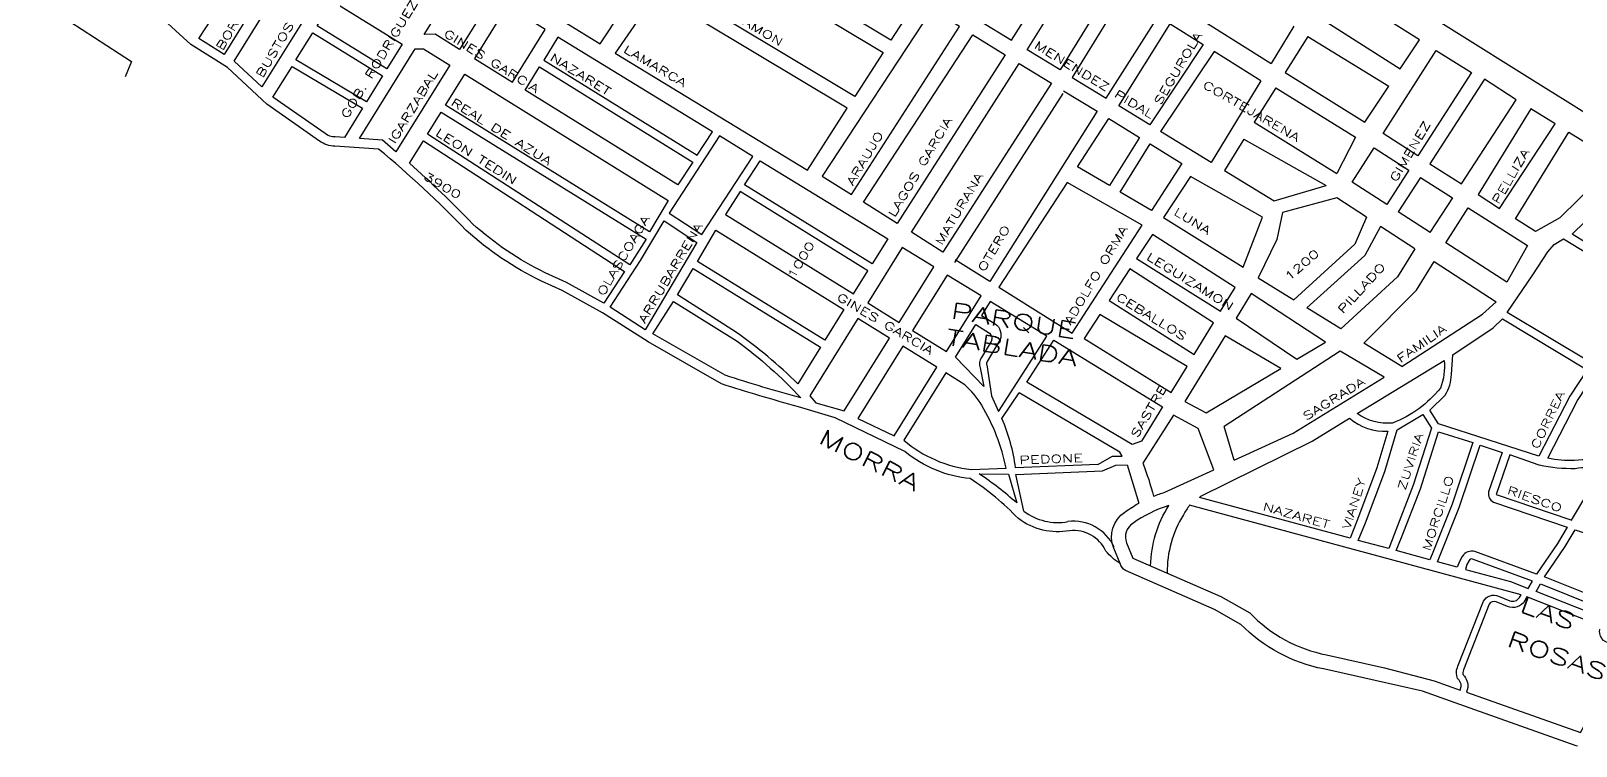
# Model space of a CAD drawing. Header units: millimetres. Extents: x 4375152 to 4409667, y 6523746 to 6549185.
# Drawn here: x 4381353 to 4383284, y 6526952 to 6527846 of the extents above; entities that cross this region are included whole.
import ezdxf

# ---------------------------------------------------------------- set-up
doc = ezdxf.new("R2010")
doc.units = ezdxf.units.MM
for name, color, linetype in [('LINEA CALLE', 252, 'Continuous'), ('NOMBRE BARRIO', 8, 'Continuous'), ('NOMBRE CALLE', 252, 'Continuous')]:
    doc.layers.add(name, color=color, linetype=linetype)
doc.styles.add('ROMANS', font='romans')
doc.styles.add('S1', font='ROMANS')

msp = doc.modelspace()

# ---------------------------------------------------------------- linework, layer by layer
at = {"layer": 'LINEA CALLE', "transparency": 33554687}
for p, q in [((4381353.3, 6527889.5), (4381478.8, 6527807.8)), ((4382718, 6527891.5), (4382654.2, 6527787.9)), ((4383088, 6527834.8), (4382985.8, 6527899.3)), ((4382794, 6527873.4), (4382902.8, 6527805.2)), ((4382963.1, 6527862.7), (4383063.9, 6527798.6)), ((4382931, 6527851.7), (4382902.8, 6527805.2)), ((4383111.2, 6527858.6), (4383245.7, 6527774.5)), ((4382948.3, 6527839), (4382920.3, 6527793.9)), ((4382948.3, 6527839), (4383049.5, 6527776.9)), ((4383063.9, 6527798.6), (4383088, 6527834.8)), ((4381478.8, 6527807.8), (4381470.9, 6527788.7)), ((4382831.4, 6527820.2), (4382764.6, 6527720.3)), ((4382889.7, 6527783.6), (4382831.4, 6527820.2)), ((4383042.6, 6527717.7), (4383108.8, 6527821.5)), ((4383108.8, 6527821.5), (4383153.1, 6527794.2)), ((4382920.3, 6527793.9), (4383019.6, 6527732.1)), ((4383153.1, 6527794.2), (4383086, 6527689.8)), ((4382889.7, 6527783.6), (4382827.8, 6527681.6)), ((4382908.3, 6527774.7), (4382881.6, 6527731.8)), ((4382908.3, 6527774.7), (4383008.2, 6527713.1)), ((4383019.6, 6527732.1), (4383049.5, 6527776.9)), ((4383245.7, 6527774.5), (4383269.8, 6527759.4)), ((4383269.8, 6527759.4), (4383358.9, 6527703.6)), ((4382881.6, 6527731.8), (4382984.8, 6527667.9)), ((4382827.8, 6527681.6), (4382764.6, 6527720.3)), ((4382868.5, 6527710.7), (4382844.2, 6527671.6)), ((4382868.5, 6527710.7), (4382971.2, 6527652.8)), ((4383008.2, 6527713.1), (4382984.8, 6527667.9)), ((4383086, 6527689.8), (4383042.6, 6527717.7)), ((4383003.8, 6527657), (4383031.2, 6527699.8)), ((4383031.2, 6527699.8), (4383074.7, 6527672.1)), ((4382844.2, 6527671.6), (4382906.4, 6527633.7)), ((4383074.7, 6527672.1), (4383047, 6527629.1)), ((4382801.7, 6527663.9), (4382768.1, 6527612.8)), ((4382891.8, 6527613.3), (4382801.7, 6527663.9)), ((4382906.4, 6527633.7), (4382971.2, 6527652.8)), ((4383047, 6527629.1), (4383003.8, 6527657)), ((4383089.2, 6527662.9), (4383061.2, 6527619.9)), ((4383089.2, 6527662.9), (4383129.2, 6527637.4)), ((4382984.6, 6527637.3), (4382916.9, 6527618.9)), ((4383021.7, 6527613.1), (4382984.6, 6527637.3)), ((4383129.2, 6527637.4), (4383101, 6527594)), ((4382916.9, 6527618.9), (4382909.9, 6527585.2)), ((4383021.7, 6527613.1), (4383007, 6527579.6)), ((4383101.1, 6527594.1), (4383061.2, 6527619.9)), ((4382754.2, 6527591.6), (4382734.5, 6527561.5)), ((4383039.1, 6527601.7), (4383019.7, 6527565.5)), ((4383082.3, 6527573.7), (4383039.1, 6527601.7)), ((4382566.3, 6527361.7), (4382588, 6527393.9)), ((4382686, 6527304.1), (4382583.2, 6527300.2)), ((4382692.1, 6527296.2), (4382708.5, 6527303.4)), ((4382708.5, 6527303.4), (4382722.6, 6527303.7)), ((4382722.6, 6527303.7), (4382737.2, 6527255.8)), ((4382527.9, 6527298), (4382571.5, 6527299.7)), ((4382583.5, 6527291.9), (4382692.1, 6527296.2)), ((4382593.8, 6527245.9), (4382583.5, 6527291.9))]:
    msp.add_line(p, q, dxfattribs=at)
for points in [[(4382205.4, 6528043.1), (4382150.6, 6528047.5), (4382022.5, 6527855.7), (4382064.4, 6527829.7)], [(4382427.6, 6527834.4), (4382191.6, 6527976.3), (4382225.5, 6528025.8), (4382460, 6527884.9)], [(4382382.5, 6527764.1), (4382144.4, 6527907.2), (4382181.3, 6527961.2), (4382417.8, 6527819.1)], [(4382538.8, 6527858.5), (4382578.2, 6527834.4), (4382643.8, 6527937.8), (4382603.7, 6527963)], [(4381562.9, 6527836.4), (4381633.2, 6527943.4), (4381662.1, 6527925.4), (4381594.5, 6527816.4)], [(4382662.4, 6527926.1), (4382702.7, 6527900.9), (4382638.9, 6527797.3), (4382597.8, 6527822.4)], [(4381641.9, 6527775.9), (4381607.1, 6527808), (4381675.1, 6527917.6), (4381714.6, 6527893)], [(4381817.2, 6527829.2), (4381798, 6527798.4), (4381710.9, 6527852.4), (4381730.1, 6527883.3)], [(4382373.1, 6527749.4), (4382134.5, 6527892.8), (4382083.3, 6527818), (4382323.3, 6527671.8)], [(4381995.8, 6527847.9), (4381948.2, 6527877.2), (4381907.3, 6527811.3), (4381954.8, 6527781.8)], [(4382478.7, 6527872.6), (4382341.8, 6527664.5), (4382378.4, 6527641.5), (4382513.3, 6527851.3)], [(4381792.7, 6527789.7), (4381772.6, 6527757.3), (4381684.4, 6527809.7), (4381705.5, 6527843.7)], [(4382817.5, 6527828.9), (4382751.1, 6527728.6), (4382712.4, 6527752.2), (4382776.6, 6527854.6)], [(4381843.8, 6527823.6), (4381876.5, 6527803.3), (4381809.3, 6527695), (4381792.3, 6527709.5), (4381763.7, 6527711.4), (4381833.2, 6527823.4)], [(4382185.5, 6527690.6), (4382204.8, 6527720), (4382011.6, 6527838.2), (4381993.9, 6527809.6)], [(4382570.3, 6527816.2), (4382435.6, 6527605.5), (4382393.5, 6527632), (4382529.8, 6527841.2)], [(4382628.2, 6527780.6), (4382492.6, 6527569.7), (4382453.3, 6527594.4), (4382587.9, 6527805.4)], [(4381895.2, 6527791.8), (4382149.2, 6527634.1), (4382126.1, 6527595.1), (4381871.2, 6527753.2)], [(4381970.6, 6527772), (4381988.5, 6527801), (4382180, 6527682.1), (4382161.4, 6527653.5)], [(4381865.9, 6527744.6), (4382121.7, 6527585.9), (4382101.3, 6527553.7), (4381848.7, 6527716.9)], [(4382700.5, 6527652.7), (4382660.6, 6527676.3), (4382699.9, 6527736.5), (4382738.1, 6527713)], [(4382213.4, 6527714.8), (4382150.5, 6527618.4), (4382191.5, 6527591.5), (4382255.3, 6527689.2)], [(4382751.3, 6527704.9), (4382791.2, 6527680.3), (4382753.2, 6527621.5), (4382714.1, 6527644.6)], [(4382264.4, 6527683.6), (4382423.7, 6527586.2), (4382404.2, 6527554.9), (4382244.9, 6527653.8)], [(4382398.8, 6527546.3), (4382239.3, 6527645.3), (4382220.8, 6527616.7), (4382380.9, 6527517.3)], [(4383222.7, 6527578), (4383197.2, 6527532), (4383120.7, 6527581.3), (4383148.6, 6527625.1)], [(4382185.2, 6527581.5), (4382120.6, 6527472.6), (4382077, 6527500.7), (4382114.9, 6527559.3), (4382144.4, 6527608.8)], [(4382345, 6527459.5), (4382186, 6527557.9), (4382208.9, 6527597), (4382368.8, 6527497.8)], [(4382438, 6527481.8), (4382481.1, 6527551.1), (4382441.5, 6527575.4), (4382398.6, 6527506.3)], [(4382496.9, 6527445.3), (4382540.2, 6527515), (4382497.7, 6527540.9), (4382454.6, 6527471.5)], [(4382830.6, 6527481.3), (4382726.1, 6527548.8), (4382700.1, 6527509.1), (4382806.4, 6527441.5)], [(4382877.6, 6527517.8), (4382858.8, 6527487.2), (4382934.7, 6527436), (4382970.4, 6527457.3)], [(4382369.4, 6527371.2), (4382425.9, 6527462.2), (4382386.5, 6527486.8), (4382326.3, 6527389.9), (4382333.9, 6527381.3)], [(4382797.6, 6527426.9), (4382688.8, 6527491.8), (4382668.9, 6527461.5), (4382777.6, 6527394.1)], [(4382766.9, 6527376.4), (4382740.6, 6527333.3), (4382729, 6527329.4), (4382597.6, 6527407), (4382631.1, 6527459.4)], [(4382821.4, 6527368.7), (4382914.9, 6527424.2), (4382845.3, 6527465.2), (4382794.6, 6527382.8)], [(4382431.6, 6527340.1), (4382484.8, 6527425.7), (4382442.5, 6527452), (4382386.4, 6527361.7)], [(4383058.6, 6527196.8), (4383065.3, 6527212.9), (4383089, 6527274), (4383111.7, 6527345.1), (4383154.6, 6527331.6), (4383128.8, 6527254.8), (4383105.4, 6527196.5), (4383100.9, 6527185.3)], [(4383147, 6527179.4), (4383147, 6527179.4)]]:
    msp.add_lwpolyline(points, close=True, dxfattribs=at)
for points in [[(4381888.7, 6527822.9), (4381858.1, 6527841.8), (4381844.5, 6527841.5), (4381889.3, 6527913.2), (4381929.5, 6527888.7), (4381888.7, 6527822.9)], [(4382654.2, 6527787.9), (4382696.4, 6527762.1), (4382761.4, 6527864.1), (4382717.9, 6527891.4)], [(4383140.6, 6527654.9), (4383208.8, 6527759.9), (4383169, 6527785.8), (4383101, 6527680.1), (4383140.6, 6527654.9)], [(4382507.4, 6527556.7), (4382642.9, 6527767.9)], [(4382643.4, 6527771.3), (4382685.2, 6527745.6), (4382551.3, 6527532.8), (4382507.9, 6527560.1)], [(4383188, 6527624.1), (4383257.6, 6527729.9), (4383227.2, 6527748.7), (4383161.2, 6527641.4), (4383188, 6527624.1)], [(4383207.9, 6527611), (4383274.6, 6527719.5), (4383334.5, 6527682.6), (4383263.1, 6527612.6), (4383232.7, 6527595.3), (4383207.9, 6527611)], [(4382562.6, 6527525.7), (4382654, 6527468.2), (4382741.3, 6527603.2), (4382647.8, 6527656.6), (4382562.6, 6527525.7)], [(4382768.1, 6527612.8), (4382867.5, 6527551), (4382891.8, 6527613.3)], [(4383436.3, 6527494.3), (4383278.7, 6527591.9), (4383310.2, 6527622.9), (4383465, 6527540), (4383436.3, 6527494.3), (4383436.3, 6527494.3)], [(4382734.5, 6527561.5), (4382839.5, 6527495.9), (4382857.5, 6527525.6), (4382754.2, 6527591.6)], [(4382909.9, 6527585.2), (4382886.2, 6527537.5), (4382930.9, 6527510), (4383007, 6527579.6)], [(4383082.3, 6527573.7), (4383060.5, 6527538.8), (4382989.5, 6527473.9), (4382947.3, 6527499.9), (4383019.7, 6527565.5)], [(4383267.8, 6527586.2), (4383362.3, 6527528.8), (4383303.4, 6527430.8), (4383197.6, 6527494.3), (4383229.6, 6527541.2), (4383248.4, 6527569.8), (4383256.3, 6527579.2), (4383267.8, 6527586.2)], [(4383065.9, 6527426.9), (4383018.6, 6527456), (4383084.2, 6527522), (4383106.4, 6527558), (4383183.7, 6527507.7)], [(4383065.9, 6527426.9), (4383166.7, 6527491.9), (4383183.7, 6527507.7)], [(4383043.6, 6527413.2), (4382988.7, 6527446), (4382843.9, 6527351.9)], [(4382930, 6527343.4), (4383043.6, 6527413.2)], [(4382686, 6527304.1), (4382704.4, 6527314.5), (4382716.4, 6527314.5), (4382713.4, 6527319.6), (4382588, 6527393.9)], [(4383049.5, 6527199.2), (4383011.4, 6527209.5), (4383020.3, 6527231.4), (4383044.6, 6527295.6), (4383060.2, 6527347.7), (4383092.2, 6527366.6), (4383102.9, 6527349.7), (4383080.2, 6527278.3), (4383056.2, 6527216.7), (4383049.5, 6527199.2)], [(4382831, 6527297.8), (4382811.5, 6527349.1)], [(4382856.3, 6527309.5), (4382843.9, 6527351.9)], [(4382856.3, 6527309.5), (4382930, 6527343.4)], [(4383272.3, 6527225.8), (4383272.3, 6527225.8)], [(4383138.2, 6527004.6), (4383091.5, 6527021.2), (4383032.7, 6527034.4)], [(4383285.3, 6526952.5), (4383283.6, 6526952.7), (4383138.2, 6527004.6)]]:
    msp.add_lwpolyline(points, dxfattribs=at)
for points in [[(4382713.9, 6527180.7, -0.086659), (4382696.2, 6527196, 0.321089), (4382650.9, 6527221.6, -0.209779), (4382586.8, 6527236.7, 0.056299), (4382526.8, 6527286.6, -0.146848), (4382445, 6527320.4), (4382357.8, 6527362.5), (4382312.1, 6527376.3, -0.010709), (4382215.8, 6527405.1), (4382124.4, 6527457.5), (4382067.2, 6527493.6), (4382017.1, 6527521.5), (4381991, 6527533.4, -0.073033), (4381897, 6527596.8, 0.026647), (4381787.7, 6527698.4), (4381733, 6527702, -0.152968), (4381713.9, 6527708.3), (4381648.1, 6527754.4), (4381598.7, 6527800.1), (4381553.2, 6527828.9), (4381500.2, 6527877.3)], [(4382541.2, 6527378.2, 0.068271), (4382520, 6527403.9), (4382496.2, 6527418.7), (4382443.9, 6527334.5)], [(4383054.4, 6527356.1, -0.186193), (4383010.2, 6527368), (4383118.9, 6527434.2, -0.114963), (4383114.1, 6527399.8, -0.132139), (4383054.4, 6527356.1)], [(4383320.2, 6527306, 0.11948), (4383281.6, 6527309.2, -0.053257), (4383248.2, 6527312), (4383285.2, 6527384.2), (4383306.9, 6527417), (4383365.4, 6527381.8), (4383365.4, 6527381.8), (4383320.2, 6527306)], [(4382811.5, 6527349.1), (4382780.7, 6527366), (4382742.4, 6527305.8, -0.027445), (4382755.7, 6527264.6)], [(4382813.9, 6527264.1), (4382953.8, 6527333.4), (4383000.7, 6527362.2, 0.199265), (4383048.3, 6527345.8), (4383034.8, 6527300.3), (4383010.3, 6527235.5), (4383001.5, 6527212.2), (4382813.1, 6527263.1)], [(4383137.8, 6527183), (4383135.1, 6527176.1), (4383110.3, 6527182.8), (4383114.4, 6527192.9), (4383137.5, 6527250.5), (4383163.9, 6527328.6), (4383191.2, 6527319.4), (4383174.3, 6527270.1, 0.341004), (4383180.3, 6527257.4), (4383272.3, 6527225.8), (4383260.3, 6527205.7), (4383234.3, 6527167.4), (4383234.3, 6527167.4), (4383157.1, 6527195.4, 0.347716), (4383141.4, 6527189.5), (4383137.9, 6527183.1)], [(4383275.8, 6527235.4), (4383275.8, 6527235.4), (4383277.7, 6527234.8), (4383314.7, 6527296.8, 0.123024), (4383282.5, 6527299, -0.060233), (4383237.6, 6527303.5), (4383200.6, 6527316.2), (4383183.7, 6527266.9), (4383275.8, 6527235.4)], [(4382755.7, 6527264.6, -0.021637), (4382769.6, 6527269.6), (4382831, 6527297.8)], [(4383032.7, 6527034.4), (4382968.1, 6527048.8, -0.149961), (4382864.7, 6527104.5), (4382832, 6527123.3), (4382720.6, 6527172, -0.20395), (4382713.9, 6527180.7), (4382705.9, 6527199.9, -0.359029), (4382720, 6527244.9, -0.029729), (4382737.2, 6527255.8, -0.029729)], [(4382752, 6527177.7, -0.134808), (4382774.8, 6527253, 0.082314), (4382729.8, 6527230.5, 0.363646), (4382722.1, 6527206.5), (4382730, 6527187.3), (4382839.9, 6527139.5), (4382875.9, 6527118.8, 0.153597), (4382971.8, 6527066.4), (4383044.1, 6527050.3)], [(4382800.6, 6527253.4, 0.020747), (4382793, 6527241.5, 0.141412), (4382772.7, 6527168.7)], [(4383044.1, 6527050.3), (4383106.2, 6527034.1), (4383138.7, 6527022.5), (4383140.2, 6527026.9, 0.204088), (4383135.6, 6527036.8, -0.211422), (4383135.3, 6527050.8), (4383135.7, 6527052.3), (4383167.8, 6527133.5, -0.377585), (4383186.8, 6527139.8), (4383200.8, 6527134.1, 0.383627), (4383212.8, 6527138.2), (4383214.8, 6527141.6), (4382800.6, 6527253.4)], [(4383434.9, 6527204.2), (4383500.4, 6527180), (4383534.6, 6527165.1), (4383489.9, 6527047.9), (4383480.6, 6527051.8), (4383379.9, 6527087.7, 0.364491), (4383372.1, 6527112.6), (4383244.8, 6527163.6), (4383244.8, 6527163.6), (4383244.2, 6527163.8), (4383269.9, 6527201.8), (4383282.4, 6527222.6), (4383310.5, 6527213.7), (4383342.5, 6527200.1), (4383412, 6527175.3, 0.36676), (4383426.4, 6527180.9), (4383435, 6527204.2)], [(4383147, 6527179.4), (4383145.4, 6527173.3), (4383201.6, 6527158.1), (4383223.8, 6527149.5), (4383229.2, 6527158.7), (4383154, 6527186.1), (4383154, 6527186.1, 0.328963), (4383149.9, 6527184.5), (4383147, 6527179.4)], [(4383233.5, 6527145.7), (4383239, 6527155.1), (4383241.2, 6527154.3), (4383241.2, 6527154.3), (4383367.4, 6527103.7, -0.349418), (4383370.6, 6527091.4), (4383233.5, 6527145.7), (4383233.5, 6527145.7)]]:
    msp.add_lwpolyline(points, format="xyb", dxfattribs=at)
for points in [[(4381767.7, 6527749.4), (4381745, 6527712.8), (4381733.4, 6527713.5, -0.155797), (4381720.7, 6527717.7), (4381655.5, 6527763.1), (4381679.5, 6527801.7)], [(4381843.7, 6527708.8), (4382095, 6527545.4), (4382068.9, 6527505.8), (4382022.3, 6527531.8), (4381995.8, 6527543.9, -0.072629), (4381905, 6527605.1, 0.01837), (4381826.2, 6527680.7)], [(4382311.2, 6527405.1, 0.0442), (4382233.5, 6527470), (4382161.1, 6527516.1), (4382180.7, 6527549.3), (4382339.6, 6527450.8)], [(4382156.2, 6527507.9), (4382235.4, 6527458.5, -0.046388), (4382315.1, 6527387.4, -0.010581), (4382220.5, 6527415.7), (4382130.2, 6527467.5)], [(4382564.2, 6527460.3), (4382548, 6527433, 0.275229), (4382547.3, 6527428.6), (4382553.3, 6527390.1), (4382562.2, 6527370.6), (4382604.1, 6527435.9), (4382622.5, 6527464.7), (4382551.6, 6527508), (4382540.8, 6527490.6), (4382557.9, 6527480, -0.330698)], [(4382533.6, 6527479.1), (4382550.6, 6527468.4, -0.367502), (4382552.7, 6527458.1), (4382540.6, 6527437.9, 0.259575), (4382539.1, 6527425.2), (4382543.8, 6527401.8), (4382508.3, 6527438.2)], [(4383237.2, 6527314.5), (4383111.5, 6527355.1), (4383100.9, 6527372), (4383120.2, 6527391, 0.129231), (4383127.8, 6527416.7), (4383129.5, 6527441.3), (4383179.9, 6527475.2), (4383191.8, 6527486.2), (4383297.5, 6527422.7), (4383275.7, 6527389.7)], [(4382584.8, 6527256.3, 0.02955), (4382537.9, 6527292.8), (4382574.6, 6527292.1)], [(4383142.9, 6527047.6, 0.175827), (4383142.6, 6527041.4, -0.198344), (4383148.4, 6527025.6), (4383146.5, 6527019.7), (4383289, 6526969.6), (4383295.3, 6526980.9, -0.15533), (4383299.7, 6526985.7), (4383309.8, 6526991.6), (4383315.9, 6526997.6), (4383348.8, 6527066, 0.499023), (4383346, 6527073.2), (4383323.7, 6527081.5, -0.494728), (4383314.8, 6527102.5), (4383222.1, 6527138.8), (4383222.1, 6527138.8), (4383219.6, 6527134.3, -0.37991), (4383197.8, 6527126.9), (4383183.8, 6527132.5, 0.36049), (4383174.9, 6527129.9)]]:
    msp.add_lwpolyline(points, format="xyb", close=True, dxfattribs=at)
for centre, radius, start, end in [((4382326.3, 6527250.2), 250.1, 11.4132, 30.7741), ((4382359.8, 6527271.9), 225.2, 7.21, 23.5101), ((4382545.8, 6527454.5), 157.5, 229.645, 263.459), ((4382636, 6527302.1), 70.3, 233.0634, 280.454), ((4382655.7, 6527177.2), 56.2, 24.8873, 97.0666)]:
    msp.add_arc(centre, radius, start, end, dxfattribs=at)

# ---------------------------------------------------------------- texts
at = {"layer": 'NOMBRE BARRIO', "transparency": 33554687, "style": 'S1', "width": 1.5}
for s, rotation, p in [('PARQUE', 350.5957, (4382501.4, 6527487)), ('TABLADA', 350.5957, (4382495.4, 6527454)), ('MORRA', 333.1562, (4382335.6, 6527331.8)), ('LAS', 340.1303, (4383211.8, 6527121.1)), ('ROSAS', 340.1303, (4383195.4, 6527078))]:
    msp.add_text(s, height=20, rotation=rotation, dxfattribs=at).set_placement(p)
at = {"layer": 'NOMBRE CALLE', "transparency": 33554687, "style": 'ROMANS', "width": 1.5}
for s, rotation, p in [('GOB. RODRIGUEZ', 58.6862, (4381748.6, 6527735.4)), ('LEGUIZAMON', 329.3817, (4382182.3, 6527889.7)), ('BORDA', 59.3817, (4381592.6, 6527820.5)), ('BUSTOS', 59.3817, (4381642.5, 6527786.2)), ('GINES GARCIA', 328.1454, (4381868, 6527840.1)), ('LAMARCA', 329.3817, (4382092.7, 6527820.2)), ('MENENDEZ PIDAL', 328.6284, (4382605.8, 6527825.4)), ('SEGUROLA', 59.3817, (4382764.4, 6527752.3)), ('NAZARET', 328.1725, (4382000.7, 6527810)), ('IGARZABAL', 58.6862, (4381807.8, 6527704)), ('CORTEJARENA', 329.8809, (4382816.2, 6527775.8)), ('REAL DE AZUA', 328.0248, (4381877, 6527754.1)), ('LAGOS GARCIA', 59.3817, (4382432.2, 6527612.2)), ('GIMENEZ', 59.3817, (4383058.9, 6527656.2)), ('LEON TEDIN', 327.4154, (4381857.8, 6527716.4)), ('ARAUJO', 59.3817, (4382380.3, 6527652)), ('PELLIZA', 59.3817, (4383186.6, 6527628.6)), ('3900', 329.3817, (4381842.7, 6527661.5)), ('MATURANA', 59.3817, (4382491.2, 6527577.2)), ('OLASCOAGA', 59.3817, (4382068.8, 6527513.8)), ('LUNA', 328.4615, (4382780, 6527617.3)), ('ARRUBARRENA', 59.3817, (4382120.2, 6527479.7)), ('OTERO', 59.3817, (4382544.2, 6527544)), ('ADOLFO ORMA', 59.3817, (4382652.2, 6527477.8)), ('1000', 59.3817, (4382306.5, 6527535.2)), ('LEGUIZAMON', 328.4615, (4382745.9, 6527561.2)), ('1200', 40.8087, (4382924.8, 6527533)), ('PILLADO', 47.4675, (4382992.3, 6527491.9)), ('GINES GARCIA', 329.3817, (4382359.1, 6527510.6)), ('CEBALLOS', 328.4615, (4382708, 6527510.9)), ('FAMILIA', 34.9059, (4383064.1, 6527430.8)), ('SASTRE', 59.3817, (4382735.4, 6527336.5)), ('SAGRADA', 31.7986, (4382946.2, 6527358.8)), ('CORREA', 64.2599, (4383235.8, 6527322.5)), ('ZUVIRIA', 72, (4383070, 6527271.2)), ('PEDONE', 2, (4382588.1, 6527304.8)), ('VIANEY', 72, (4383000.6, 6527222.1)), ('MORCILLO', 72, (4383100.8, 6527195.4)), ('RIESCO', 340.6956, (4383196.5, 6527268)), ('NAZARET', 344.3546, (4382891.3, 6527247.3))]:
    msp.add_text(s, height=10, rotation=rotation, dxfattribs=at).set_placement(p)

doc.saveas('drawing.dxf')
